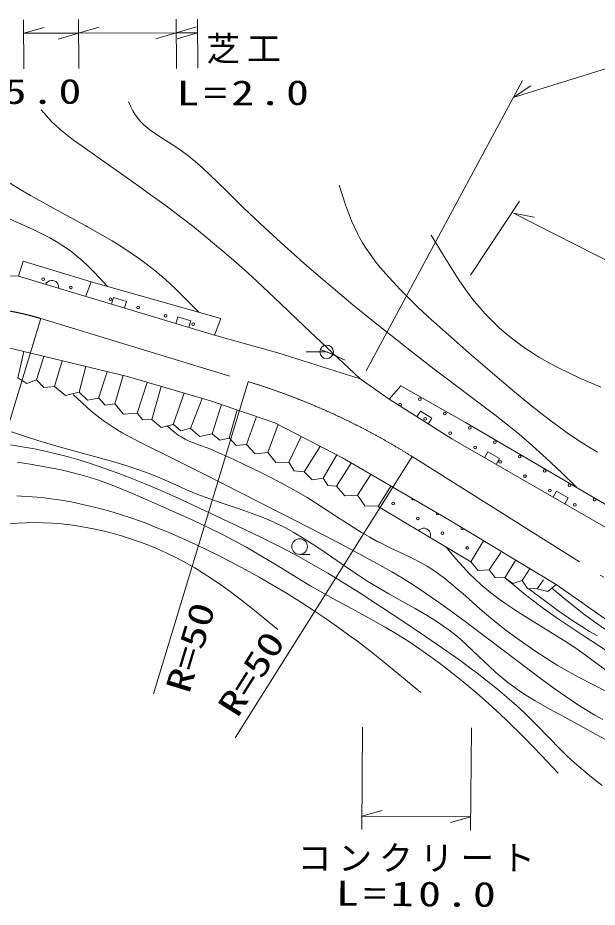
# Model space of a CAD drawing. Units: millimetres, scale not verified. Extents: x 40000 to 680000, y 20000 to 380000.
# Drawn here: x 386896 to 429604, y 248649 to 314194 of the extents above; entities that cross this region are included whole.
import ezdxf
from ezdxf.enums import TextEntityAlignment as Align

# ---------------------------------------------------------------- set-up
doc = ezdxf.new("R2010")
doc.units = ezdxf.units.MM
doc.header["$LTSCALE"] = 1000
doc.linetypes.add('USER1', pattern=[18.5, 14.557377, -1.819672, 0.303279, -1.819672])
for name, color, linetype, lineweight in [('M-BGD', 7, 'Continuous', 13), ('M-BMK', 2, 'USER1', 13), ('M-STR-HTXT', 7, 'Continuous', 13)]:
    doc.layers.add(name, color=color, linetype=linetype, lineweight=lineweight)
doc.styles.add('ＭＳ ゴシック', font='')
doc.styles.get('ＭＳ ゴシック').set_extended_font_data('MS Gothic')

msp = doc.modelspace()

# ---------------------------------------------------------------- linework, layer by layer
at = {"layer": 'M-BGD'}
for p, q in [((409191, 289752), (410122, 289403)), ((386899, 287657), (387350, 289595)), ((388285, 287521), (388813, 289242)), ((409657, 289577), (408157, 289584)), ((409657, 289577), (411026, 288964)), ((389602, 287027), (390169, 288915)), ((391422, 286600), (391914, 288493)), ((392855, 286159), (393481, 288115)), ((394042, 285746), (394665, 287829)), ((395701, 285059), (396442, 287326)), ((396773, 284594), (397469, 287027)), ((398359, 284223), (399170, 286531)), ((399626, 283939), (400479, 286149)), ((401230, 283529), (401907, 285691)), ((402487, 283218), (403067, 285293)), ((403748, 282745), (404488, 284806)), ((405316, 282157), (406081, 284217)), ((406871, 281446), (407780, 283338)), ((408009, 280732), (409183, 282611)), ((409403, 280273), (410407, 281977)), ((410393, 279678), (411477, 281381)), ((411931, 279005), (412908, 280548)), ((407666, 274651), (408412, 274651)), ((421646, 273519), (422491, 274793)), ((422802, 272932), (423604, 274253)), ((424073, 272731), (424660, 273643)), ((425182, 272101), (425652, 272781))]:
    msp.add_line(p, q, dxfattribs=at)
for points in [[(414267, 286078), (415120, 287061), (419886, 284371), (435483, 275261), (436813, 274723), (438979, 274107), (443620, 274017), (459062, 279265), (463578, 282718), (465976, 286493), (469846, 295452), (471521, 299185), (473273, 302181), (474720, 303838), (475443, 304510), (482366, 308514), (488220, 311661), (492504, 312294), (492996, 310457)], [(428066, 279593), (426960, 280678), (425841, 281749), (424590, 282880), (423860, 283500), (423109, 284111), (422054, 284936), (420987, 285746), (419258, 287039), (417586, 288306), (415919, 289594), (414381, 290805), (412982, 291919), (411595, 293049), (410313, 294118), (409037, 295209), (407991, 296123), (406559, 297398), (405139, 298688), (403547, 300159), (402296, 301415), (401032, 302656), (400518, 303129), (399981, 303596), (399521, 303970), (399046, 304332), (398476, 304728), (397614, 305275), (396761, 305840), (396474, 306059), (396194, 306296), (395983, 306501), (395787, 306719), (395522, 307081), (395370, 307345), (395228, 307630), (395060, 308006)], [(412120, 287596), (408035, 291455), (406288, 293125), (404527, 294779), (403908, 295345), (402970, 296183), (402018, 297006), (400774, 298039), (399791, 298827), (398796, 299600), (397733, 300398), (396658, 301181), (395818, 301777), (391649, 304731), (391013, 305188), (390390, 305660), (390011, 305971), (389646, 306297), (389375, 306561), (388621, 307401)], [(400253, 292482), (399436, 293321), (398605, 294144), (398082, 294636), (397539, 295120), (397501, 295153), (396987, 295579), (396459, 295990), (395872, 296422), (395263, 296844), (394560, 297305), (393844, 297751), (392945, 298282), (392035, 298797), (391903, 298870), (389867, 299975), (387837, 301099), (387080, 301545), (386334, 302009)], [(429630, 282182), (428895, 282629), (428162, 283099), (427389, 283619), (426620, 284161), (426280, 284408), (425446, 285046), (424625, 285699), (423509, 286621), (422405, 287558), (420152, 289494), (418646, 290820), (417147, 292167), (416388, 292876), (415633, 293608), (415054, 294194), (414528, 294751), (414016, 295321), (413612, 295798), (413219, 296294), (412892, 296738), (412577, 297200), (412312, 297622), (412060, 298062), (411934, 298299), (411712, 298755), (411504, 299228), (411272, 299813), (411055, 300416), (410587, 301849)], [(384519, 300156), (388082, 298570), (388678, 298277), (389264, 297967), (389733, 297698), (390200, 297407), (390868, 296936), (391257, 296626), (391633, 296301), (392085, 295879), (392525, 295441), (393511, 294396)], [(386953, 295164), (401396, 290816), (406070, 289509), (412120, 287596), (414267, 286078), (418879, 283165), (434596, 274129), (436152, 273354), (438653, 272775), (441598, 272696), (443667, 272741), (447309, 273427), (455263, 276035), (459130, 277867), (462351, 279480), (464655, 281796), (466870, 284966), (468685, 288440), (472811, 298074)], [(429881, 286977), (428283, 287669), (427520, 288021), (426758, 288395), (426138, 288720), (425528, 289064), (425312, 289191), (424776, 289524), (424250, 289874), (423751, 290229), (423265, 290601), (422816, 290969), (422372, 291358), (421726, 291980), (421329, 292399), (420947, 292832), (420542, 293323), (420153, 293828), (419725, 294418), (419312, 295021), (418805, 295805), (418313, 296602), (417374, 298184)], [(386953, 295164), (387289, 296252), (392308, 294738), (391907, 293672)], [(374897, 294188), (378978, 294984), (383555, 295262), (386953, 295164)], [(388951, 294562), (389023, 294661), (389108, 294737), (389231, 294815), (389354, 294840), (389476, 294840), (389625, 294795), (389727, 294728), (389815, 294639), (389877, 294505), (389906, 294395), (389909, 294274)], [(392308, 294738), (401863, 292025), (401396, 290816)], [(476193, 293742), (472515, 285238), (470253, 281422), (468248, 278531), (465738, 276109), (462899, 274090), (458472, 272107), (446981, 268048), (440228, 266377), (437389, 266280), (435489, 266552), (433568, 267513), (426569, 272438), (418704, 277172), (410833, 281756), (405836, 284344), (401090, 285971), (394974, 287754), (385807, 289968), (381256, 290593)], [(394758, 292814), (394902, 293293), (393945, 293581), (393800, 293102)], [(399502, 291386), (399646, 291865), (398689, 292153), (398545, 291674)], [(388282, 287521), (387558, 287243), (386902, 287657)], [(389598, 287028), (388820, 286945), (388288, 287520)], [(391418, 286601), (390405, 286358), (389606, 287026)], [(392851, 286160), (392028, 286021), (391426, 286599)], [(390972, 286429), (391634, 285817), (392315, 285215), (392746, 284860), (393188, 284522), (393196, 284516), (393627, 284214), (394079, 283922), (394627, 283595), (395186, 283285), (396077, 282826), (396977, 282383), (397347, 282204), (400644, 280563), (403382, 279158), (406344, 277659), (410304, 275613), (411732, 274871), (413151, 274112), (414461, 273366), (415290, 272865), (416109, 272347), (417009, 271752), (417898, 271141), (418932, 270403), (419962, 269642), (421666, 268343), (423573, 266892), (425492, 265456), (426497, 264727), (427285, 264175), (428084, 263639), (428743, 263220), (429421, 262812), (430022, 262473)], [(394039, 285747), (393345, 285655), (392858, 286158)], [(395697, 285061), (394700, 284988), (394046, 285744)], [(417153, 284255), (417420, 284678), (416574, 285212), (416307, 284789)], [(396770, 284595), (396121, 284559), (395704, 285058)], [(398355, 284223), (397473, 284012), (396777, 284593)], [(430343, 264514), (428283, 265582), (427470, 266028), (426659, 266496), (425836, 267001), (425084, 267491), (424334, 268003), (423596, 268532), (422869, 269077), (422153, 269639), (421441, 270224), (420946, 270647), (419888, 271591), (418821, 272516), (418378, 272872), (417916, 273216), (417490, 273507), (417059, 273773), (416618, 274022), (415963, 274360), (415297, 274682), (414381, 275115), (413475, 275565), (413440, 275584), (412836, 275916), (412233, 276271), (411344, 276827), (410465, 277400), (409413, 278092), (408351, 278767), (408214, 278850), (407420, 279311), (406607, 279760), (405687, 280243), (404758, 280708), (403668, 281230), (402817, 281645), (401948, 282047), (400928, 282468), (400227, 282725), (399536, 282999), (399240, 283139), (398944, 283301), (398728, 283440), (398460, 283640), (398202, 283858), (397906, 284126)], [(399623, 283940), (398922, 283764), (398362, 284222)], [(401226, 283530), (400326, 283333), (399630, 283938)], [(430622, 260783), (429535, 261366), (427213, 262646), (426117, 263243), (425034, 263855), (424460, 264201), (423890, 264569), (423018, 265197), (422565, 265571), (422116, 265968), (420838, 267181), (419548, 268378), (419114, 268742), (418673, 269082), (418212, 269412), (417656, 269782), (417081, 270141), (416182, 270666), (415263, 271180), (414245, 271747), (413229, 272336), (412700, 272661), (411874, 273202), (411051, 273764), (409383, 274914), (408605, 275427), (407816, 275923), (407231, 276270), (406628, 276603), (405817, 277008), (405270, 277249), (404707, 277476), (403901, 277771), (403077, 278052), (401889, 278445), (400707, 278857), (400156, 279068), (399326, 279417), (398495, 279789), (397012, 280436), (396313, 280703), (395597, 280953), (394704, 281242), (393804, 281511), (389935, 282585), (388774, 282929), (387620, 283291), (386435, 283684)], [(402484, 283218), (401781, 283059), (401233, 283528)], [(403745, 282746), (402999, 282666), (402490, 283216)], [(386366, 282718), (387359, 282560), (388136, 282419), (388908, 282258), (389716, 282069), (390529, 281859), (391385, 281615), (392246, 281349), (393242, 281016), (394210, 280667), (395181, 280296), (396283, 279851), (397387, 279384), (398985, 278677), (403253, 276667), (404771, 275934), (406289, 275178), (406706, 274963), (407683, 274439), (408659, 273892), (409747, 273258), (410833, 272601), (412046, 271845), (415360, 269672), (416945, 268606), (418518, 267524), (419470, 266846), (420419, 266146), (420635, 265983), (421450, 265353), (422254, 264707), (422951, 264122), (423643, 263515), (424262, 262947), (424866, 262364), (425184, 262045), (426872, 260296), (427396, 259791), (427933, 259300), (428552, 258764), (429192, 258237), (429978, 257619)], [(405312, 282158), (404385, 282059), (403752, 282743)], [(406867, 281448), (405916, 281413), (405320, 282155)], [(422160, 281278), (422409, 281712), (421542, 282210), (421293, 281777)], [(426729, 258527), (425493, 259832), (424235, 261130), (422885, 262461), (422127, 263170), (421348, 263872), (420548, 264565), (419727, 265250), (418870, 265938), (418071, 266556), (417260, 267157), (416535, 267671), (415799, 268169), (415531, 268343), (414759, 268822), (413977, 269284), (412741, 269981), (411486, 270665), (410124, 271405), (408772, 272162), (408503, 272318), (407216, 273084), (405931, 273872), (404848, 274531), (403756, 275173), (403738, 275183), (402870, 275654), (401984, 276112), (400919, 276638), (399844, 277145), (396482, 278648), (395362, 279131), (394225, 279598), (393470, 279888), (392709, 280159), (392235, 280315), (391555, 280515), (390870, 280695), (390102, 280876), (389318, 281039), (387808, 281306), (386844, 281448)], [(408006, 280733), (407261, 280804), (406874, 281444)], [(409399, 280274), (408591, 280154), (408012, 280730)], [(410391, 279679), (409749, 279727), (409405, 280271)], [(411927, 279007), (410994, 278957), (410397, 279676)], [(414396, 279681), (413452, 278191), (420285, 274094), (421223, 275656)], [(427212, 278374), (427461, 278808), (426594, 279306), (426345, 278873)], [(386838, 278956), (387522, 278928), (387963, 278899), (388663, 278835), (389369, 278750), (390093, 278643), (390822, 278514), (391578, 278360), (392339, 278184), (393134, 277979), (393924, 277754), (395299, 277316), (396205, 276989), (397102, 276643), (398046, 276256), (398981, 275852), (399981, 275397), (400982, 274919), (401555, 274636), (402606, 274100), (403657, 273542), (404682, 272974), (405706, 272385), (406702, 271787), (407697, 271168), (408663, 270542), (409619, 269900), (410555, 269247), (411478, 268578), (411927, 268243), (412935, 267471), (413929, 266683), (416610, 264484)], [(413448, 278193), (412488, 278218), (411934, 279003)], [(386311, 276911), (386906, 276957), (387525, 276985), (388145, 276992), (388788, 276979), (389430, 276946), (390092, 276891), (390762, 276816), (391247, 276749), (391929, 276638), (392607, 276506), (393278, 276356), (393954, 276184), (394622, 275992), (395284, 275782), (395939, 275553), (396594, 275302), (397233, 275036), (397871, 274748), (398500, 274443), (399120, 274119), (399936, 273658), (400565, 273273), (401183, 272872), (401874, 272397), (402553, 271906), (403382, 271278), (404208, 270627), (406073, 269103)], [(416440, 276400), (416533, 276478), (416635, 276531), (416773, 276576), (416898, 276571), (417017, 276541), (417150, 276461), (417233, 276371), (417296, 276262), (417323, 276118), (417325, 276004), (417298, 275886)], [(431076, 265498), (428548, 267362), (427873, 267831), (427181, 268288), (424294, 270080), (423540, 270558), (422797, 271053), (422275, 271423), (421757, 271815), (421023, 272428), (420607, 272814), (420198, 273222), (419693, 273760), (419194, 274320), (418438, 275202)], [(421643, 273520), (420822, 273466), (420289, 274093)], [(422800, 272934), (422078, 272936), (421649, 273517)], [(430335, 267519), (428494, 268724), (426655, 269950), (425911, 270473), (425171, 271018), (425100, 271073), (424321, 271681), (423547, 272312), (422802, 272932)], [(424070, 272732), (423387, 272514), (422806, 272932)], [(425180, 272102), (424470, 272139), (424076, 272729)], [(424552, 272120), (425610, 271315), (426689, 270519), (427162, 270184), (427807, 269746), (428463, 269325), (429036, 268979), (429629, 268645)], [(426566, 272437), (425960, 271923), (425186, 272102)], [(438013, 265362), (437363, 265405), (436710, 265469), (436324, 265526), (435936, 265603), (435398, 265758), (435097, 265875), (434802, 266011), (434461, 266192), (434119, 266398), (433624, 266727), (433129, 267082), (432620, 267452), (429322, 269732), (428595, 270272), (427877, 270829), (426999, 271538), (426232, 272173)]]:
    msp.add_lwpolyline(points, dxfattribs=at)
for centre, radius in [((388776, 294939), 100), ((390808, 294328), 100), ((393730, 293448), 100), ((395762, 292836), 100), ((397793, 292225), 100), ((399824, 291614), 100), ((409657, 289577), 500), ((415086, 285703), 100), ((416534, 286094), 100), ((418373, 285037), 100), ((416925, 284646), 100), ((420212, 283980), 100), ((418764, 283589), 100), ((420603, 282532), 100), ((422051, 282923), 100), ((423890, 281865), 100), ((422442, 281474), 100), ((425730, 280808), 100), ((424281, 280417), 100), ((426120, 279360), 100), ((427569, 279751), 100), ((414570, 278396), 100), ((427960, 278303), 100), ((416389, 277305), 100), ((418208, 276214), 100), ((407666, 275224), 574), ((420028, 275123), 100)]:
    msp.add_circle(centre, radius, dxfattribs=at)
for centre, start, end in [((401146, 292324), 230.26004, 278.0351), ((416025, 278760), 163.39975, 316.16837), ((429408, 278694), 61.78654, 57.63965), ((417844, 277669), 147.80831, 331.75981), ((419663, 276578), 140.86885, 337.0361)]:
    msp.add_arc(centre, 100, start, end, dxfattribs=at)
at = {"layer": 'M-BMK'}
for p, q in [((388592, 292030), (403885, 287376)), ((415969, 281854), (430377, 272783))]:
    msp.add_line(p, q, dxfattribs=at)
for centre, radius, start, end in [((382769, 272897), 20000, 73.07417, 105.47133), ((389329, 239542), 50000, 57.80393, 73.07417)]:
    msp.add_arc(centre, radius, start, end, dxfattribs=at)
at = {"layer": 'M-STR-HTXT'}
for p, q in [((423412, 308321), (487544, 328336)), ((387340, 310436), (387329, 314050)), ((391389, 310448), (391378, 314062)), ((398587, 310469), (398576, 314083)), ((400156, 310474), (400145, 314088)), ((387332, 313050), (388831, 313486)), ((391381, 313062), (392880, 313498)), ((398579, 313083), (400078, 313519)), ((387332, 313050), (391381, 313062)), ((391381, 313062), (389882, 312626)), ((391381, 313062), (398579, 313083)), ((398579, 313083), (397080, 312648)), ((398579, 313083), (400148, 313088)), ((400148, 313088), (398649, 312652)), ((412564, 288166), (424090, 309580)), ((423412, 308321), (424716, 309180)), ((420259, 295232), (423882, 300678)), ((423430, 299786), (444317, 289214)), ((423430, 299786), (424963, 299493)), ((388592, 292030), (380417, 265169)), ((403885, 287376), (396888, 264385)), ((415969, 281854), (402915, 261121)), ((412301, 261920), (412243, 254368)), ((420334, 261858), (420276, 254307)), ((412251, 255368), (413754, 255788)), ((412251, 255368), (420284, 255307)), ((420284, 255307), (418781, 254887))]:
    msp.add_line(p, q, dxfattribs=at)

# ---------------------------------------------------------------- texts
at = {"layer": 'M-STR-HTXT', "style": 'ＭＳ ゴシック', "width": 1.35}
for rotation, p in [(73.074, (400051, 264153)), (57.804, (403552, 262236))]:
    msp.add_text('R=50', height=1833, rotation=rotation, dxfattribs=at).set_placement(p, align=Align.BOTTOM_LEFT)
at = {"layer": 'M-STR-HTXT', "char_height": 1833, "attachment_point": 7, "style": 'ＭＳ ゴシック'}
for s, insert, rotation in [('\\T1.2;芝工', (400787, 310817), 0.17), ('\\T1.2;\\W1.35;L=5.0', (381821, 307803), 0.17), ('\\T1.2;\\W1.35;L=5.0', (381821, 307803), 0.17), ('\\T1.2;\\W1.35;L=2.0', (398595, 307707), 0.17), ('\\T1.2;\\W1.35;L=2.0', (398595, 307707), 0.17), ('\\T1.2;\\W1.35;L=10.0', (410339, 248735), 359.564), ('\\T1.2;\\W1.35;L=10.0', (410339, 248735), 359.564)]:
    msp.add_mtext(s, dxfattribs=dict(at, insert=insert, rotation=rotation))
at = {"layer": 'M-STR-HTXT', "insert": (407517, 251252), "char_height": 1833, "attachment_point": 7, "style": 'ＭＳ ゴシック'}
msp.add_mtext('\\T1.2;コンクリート', dxfattribs=at)

doc.saveas('drawing.dxf')
